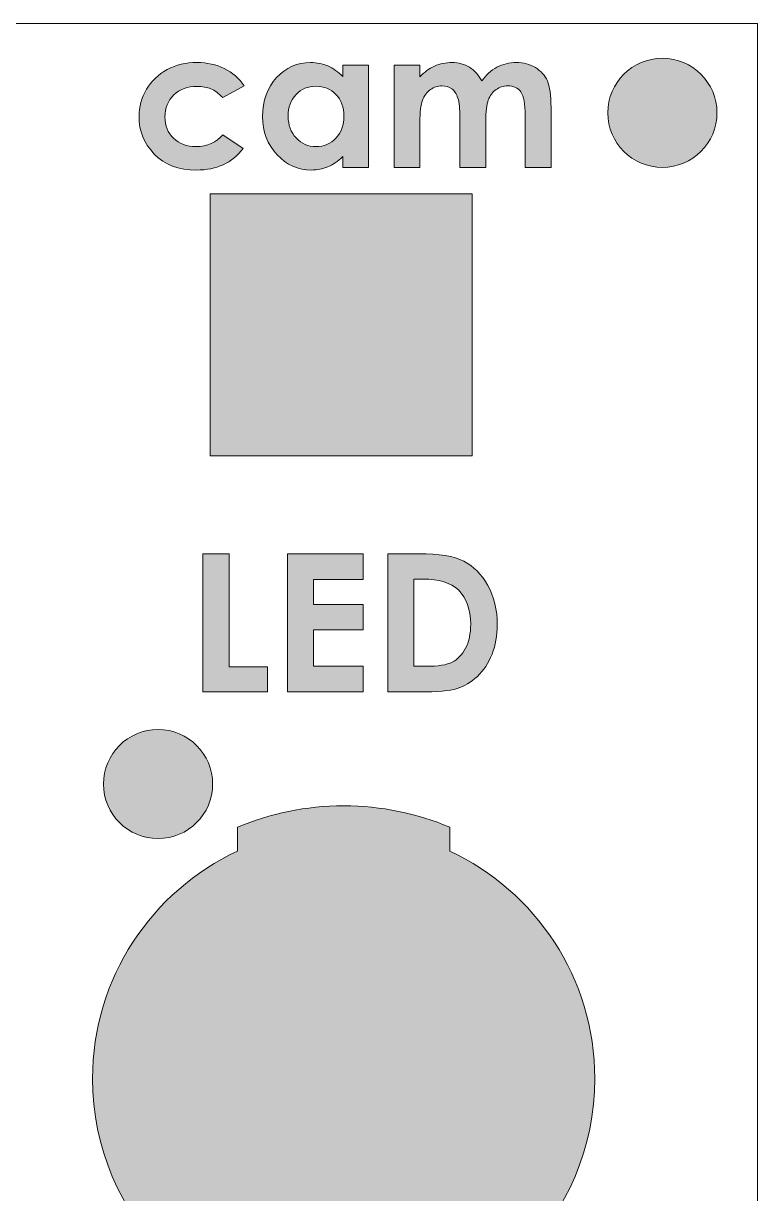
# Model space of a CAD drawing. Header units: inches. Extents: x 54.2 to 136.3, y -98.4 to -3.4.
# Drawn here: x 102.7 to 136.3, y -57 to -3.4 of the extents above; entities that cross this region are included whole.
import ezdxf

# ---------------------------------------------------------------- set-up
doc = ezdxf.new("R2010")
doc.units = ezdxf.units.IN
doc.header["$MEASUREMENT"] = 0
doc.layers.add('Layer 1', color=7, linetype='Continuous')

# ---------------------------------------------------------------- blocks, each defined once
blk = doc.blocks.new('block 3')
at = {"layer": 'Layer 1', "true_color": 0xffffff}
h = blk.add_hatch(color=7, dxfattribs=at)
h.dxf.hatch_style = 2
edge = h.paths.add_edge_path()
edge.add_spline(control_points=[(111.335, -38.263), (111.335, -39.644), (110.216, -40.763), (108.835, -40.763), (107.454, -40.763), (106.335, -39.644), (106.335, -38.263), (106.335, -36.883), (107.454, -35.763), (108.835, -35.763), (110.216, -35.763), (111.335, -36.883), (111.335, -38.263)], knot_values=[0, 0, 0, 0, 1, 1, 1, 2, 2, 2, 3, 3, 3, 4, 4, 4, 4], degree=3, periodic=1)
h = blk.add_hatch(color=7, dxfattribs=at)
h.dxf.hatch_style = 2
edge = h.paths.add_edge_path()
edge.add_spline(control_points=[(112.479, -41.335), (112.479, -41.335), (112.468, -40.245), (112.468, -40.245), (113.964, -39.612), (115.609, -39.262), (117.336, -39.262), (119.058, -39.262), (120.699, -39.611), (122.192, -40.24), (122.192, -40.24), (122.192, -41.335), (122.192, -41.335), (122.192, -41.335), (122.191, -41.335), (122.191, -41.335), (126.116, -43.166), (128.835, -47.147), (128.835, -51.762), (128.835, -58.114), (123.687, -63.264), (117.336, -63.264), (110.983, -63.264), (105.835, -58.114), (105.835, -51.762), (105.835, -47.147), (108.554, -43.166), (112.479, -41.335), (112.479, -41.335), (112.479, -41.335), (112.479, -41.335)], knot_values=[0, 0, 0, 0, 1, 1, 1, 2, 2, 2, 3, 3, 3, 4, 4, 4, 5, 5, 5, 6, 6, 6, 7, 7, 7, 8, 8, 8, 9, 9, 9, 10, 10, 10, 10], degree=3, periodic=1)
h = blk.add_hatch(color=7, dxfattribs=at)
h.dxf.hatch_style = 2
edge = h.paths.add_edge_path()
edge.add_spline(control_points=[(128.335, -65.263), (128.335, -66.643), (127.216, -67.763), (125.835, -67.763), (124.454, -67.763), (123.335, -66.643), (123.335, -65.263), (123.335, -63.882), (124.454, -62.763), (125.835, -62.763), (127.216, -62.763), (128.335, -63.882), (128.335, -65.263)], knot_values=[0, 0, 0, 0, 1, 1, 1, 2, 2, 2, 3, 3, 3, 4, 4, 4, 4], degree=3, periodic=1)
at = {"layer": 'Layer 1', "lineweight": 0}
for points, knots in [([(111.335, -38.263), (111.335, -39.644), (110.216, -40.763), (108.835, -40.763), (107.454, -40.763), (106.335, -39.644), (106.335, -38.263), (106.335, -36.883), (107.454, -35.763), (108.835, -35.763), (110.216, -35.763), (111.335, -36.883), (111.335, -38.263)], [0, 0, 0, 0, 1, 1, 1, 2, 2, 2, 3, 3, 3, 4, 4, 4, 4]), ([(112.479, -41.335), (112.479, -41.335), (112.468, -40.245), (112.468, -40.245), (113.964, -39.612), (115.609, -39.262), (117.336, -39.262), (119.058, -39.262), (120.699, -39.611), (122.192, -40.24), (122.192, -40.24), (122.192, -41.335), (122.192, -41.335), (122.192, -41.335), (122.191, -41.335), (122.191, -41.335), (126.116, -43.166), (128.835, -47.147), (128.835, -51.762), (128.835, -58.114), (123.687, -63.264), (117.336, -63.264), (110.983, -63.264), (105.835, -58.114), (105.835, -51.762), (105.835, -47.147), (108.554, -43.166), (112.479, -41.335), (112.479, -41.335), (112.479, -41.335), (112.479, -41.335)], [0, 0, 0, 0, 1, 1, 1, 2, 2, 2, 3, 3, 3, 4, 4, 4, 5, 5, 5, 6, 6, 6, 7, 7, 7, 8, 8, 8, 9, 9, 9, 10, 10, 10, 10]), ([(128.335, -65.263), (128.335, -66.643), (127.216, -67.763), (125.835, -67.763), (124.454, -67.763), (123.335, -66.643), (123.335, -65.263), (123.335, -63.882), (124.454, -62.763), (125.835, -62.763), (127.216, -62.763), (128.335, -63.882), (128.335, -65.263)], [0, 0, 0, 0, 1, 1, 1, 2, 2, 2, 3, 3, 3, 4, 4, 4, 4])]:
    blk.add_open_spline(points, degree=3, knots=knots, dxfattribs=at)
blk = doc.blocks.new('block 13')
at = {"layer": 'Layer 1', "true_color": 0xffffff}
h = blk.add_hatch(color=7, dxfattribs=at)
h.dxf.hatch_style = 2
edge = h.paths.add_edge_path()
edge.add_spline(control_points=[(112.779, -6.271), (112.779, -6.271), (111.8, -6.809), (111.8, -6.809), (111.616, -6.617), (111.435, -6.483), (111.255, -6.409), (111.075, -6.334), (110.865, -6.297), (110.623, -6.297), (110.183, -6.297), (109.828, -6.428), (109.556, -6.69), (109.284, -6.953), (109.149, -7.289), (109.149, -7.698), (109.149, -8.097), (109.279, -8.422), (109.541, -8.675), (109.803, -8.927), (110.146, -9.053), (110.572, -9.053), (111.098, -9.053), (111.507, -8.874), (111.8, -8.515), (111.8, -8.515), (112.727, -9.149), (112.727, -9.149), (112.225, -9.803), (111.516, -10.129), (110.6, -10.129), (109.776, -10.129), (109.131, -9.886), (108.664, -9.397), (108.198, -8.909), (107.964, -8.338), (107.964, -7.683), (107.964, -7.23), (108.078, -6.812), (108.305, -6.43), (108.531, -6.049), (108.848, -5.748), (109.254, -5.53), (109.66, -5.312), (110.115, -5.203), (110.617, -5.203), (111.082, -5.203), (111.5, -5.296), (111.87, -5.481), (112.241, -5.666), (112.544, -5.929), (112.779, -6.271)], knot_values=[0, 0, 0, 0, 1, 1, 1, 2, 2, 2, 3, 3, 3, 4, 4, 4, 5, 5, 5, 6, 6, 6, 7, 7, 7, 8, 8, 8, 9, 9, 9, 10, 10, 10, 11, 11, 11, 12, 12, 12, 13, 13, 13, 14, 14, 14, 15, 15, 15, 16, 16, 16, 17, 17, 17, 17], degree=3, periodic=1)
h = blk.add_hatch(color=7, dxfattribs=at)
h.dxf.hatch_style = 2
edge = h.paths.add_edge_path()
edge.add_spline(control_points=[(117.296, -5.324), (117.296, -5.324), (118.472, -5.324), (118.472, -5.324), (118.472, -5.324), (118.472, -10.009), (118.472, -10.009), (118.472, -10.009), (117.296, -10.009), (117.296, -10.009), (117.296, -10.009), (117.296, -9.514), (117.296, -9.514), (117.067, -9.732), (116.837, -9.889), (116.606, -9.985), (116.375, -10.081), (116.125, -10.129), (115.855, -10.129), (115.25, -10.129), (114.727, -9.895), (114.285, -9.425), (113.844, -8.956), (113.623, -8.372), (113.623, -7.675), (113.623, -6.951), (113.837, -6.359), (114.264, -5.896), (114.691, -5.434), (115.21, -5.203), (115.821, -5.203), (116.102, -5.203), (116.366, -5.256), (116.612, -5.362), (116.859, -5.469), (117.087, -5.628), (117.296, -5.84), (117.296, -5.84), (117.296, -5.324), (117.296, -5.324)], knot_values=[0, 0, 0, 0, 1, 1, 1, 2, 2, 2, 3, 3, 3, 4, 4, 4, 5, 5, 5, 6, 6, 6, 7, 7, 7, 8, 8, 8, 9, 9, 9, 10, 10, 10, 11, 11, 11, 12, 12, 12, 13, 13, 13, 13], degree=3, periodic=1)
edge = h.paths.add_edge_path()
edge.add_spline(control_points=[(116.06, -6.288), (115.697, -6.288), (115.395, -6.417), (115.155, -6.674), (114.915, -6.93), (114.794, -7.26), (114.794, -7.662), (114.794, -8.067), (114.917, -8.4), (115.161, -8.661), (115.406, -8.922), (115.707, -9.053), (116.065, -9.053), (116.434, -9.053), (116.74, -8.924), (116.983, -8.667), (117.226, -8.411), (117.348, -8.074), (117.348, -7.658), (117.348, -7.25), (117.226, -6.92), (116.983, -6.667), (116.74, -6.415), (116.433, -6.288), (116.06, -6.288)], knot_values=[0, 0, 0, 0, 1, 1, 1, 2, 2, 2, 3, 3, 3, 4, 4, 4, 5, 5, 5, 6, 6, 6, 7, 7, 7, 8, 8, 8, 8], degree=3, periodic=1)
h = blk.add_hatch(color=7, dxfattribs=at)
h.dxf.hatch_style = 2
edge = h.paths.add_edge_path()
edge.add_spline(control_points=[(119.652, -5.324), (119.652, -5.324), (120.828, -5.324), (120.828, -5.324), (120.828, -5.324), (120.828, -5.862), (120.828, -5.862), (121.029, -5.641), (121.252, -5.476), (121.498, -5.367), (121.743, -5.258), (122.011, -5.203), (122.301, -5.203), (122.594, -5.203), (122.859, -5.275), (123.094, -5.418), (123.33, -5.562), (123.52, -5.771), (123.663, -6.047), (123.85, -5.771), (124.079, -5.562), (124.351, -5.418), (124.622, -5.275), (124.919, -5.203), (125.24, -5.203), (125.574, -5.203), (125.867, -5.28), (126.119, -5.435), (126.372, -5.591), (126.554, -5.793), (126.665, -6.043), (126.775, -6.292), (126.831, -6.699), (126.831, -7.261), (126.831, -7.261), (126.831, -10.009), (126.831, -10.009), (126.831, -10.009), (125.646, -10.009), (125.646, -10.009), (125.646, -10.009), (125.646, -7.632), (125.646, -7.632), (125.646, -7.101), (125.58, -6.741), (125.448, -6.553), (125.316, -6.365), (125.118, -6.271), (124.854, -6.271), (124.653, -6.271), (124.473, -6.328), (124.314, -6.443), (124.154, -6.558), (124.036, -6.717), (123.958, -6.919), (123.881, -7.122), (123.842, -7.447), (123.842, -7.894), (123.842, -7.894), (123.842, -10.009), (123.842, -10.009), (123.842, -10.009), (122.658, -10.009), (122.658, -10.009), (122.658, -10.009), (122.658, -7.739), (122.658, -7.739), (122.658, -7.32), (122.627, -7.017), (122.565, -6.829), (122.503, -6.641), (122.41, -6.501), (122.287, -6.409), (122.163, -6.317), (122.013, -6.271), (121.838, -6.271), (121.642, -6.271), (121.464, -6.329), (121.305, -6.445), (121.145, -6.562), (121.025, -6.725), (120.946, -6.934), (120.867, -7.144), (120.828, -7.474), (120.828, -7.925), (120.828, -7.925), (120.828, -10.009), (120.828, -10.009), (120.828, -10.009), (119.652, -10.009), (119.652, -10.009), (119.652, -10.009), (119.652, -5.324), (119.652, -5.324)], knot_values=[0, 0, 0, 0, 1, 1, 1, 2, 2, 2, 3, 3, 3, 4, 4, 4, 5, 5, 5, 6, 6, 6, 7, 7, 7, 8, 8, 8, 9, 9, 9, 10, 10, 10, 11, 11, 11, 12, 12, 12, 13, 13, 13, 14, 14, 14, 15, 15, 15, 16, 16, 16, 17, 17, 17, 18, 18, 18, 19, 19, 19, 20, 20, 20, 21, 21, 21, 22, 22, 22, 23, 23, 23, 24, 24, 24, 25, 25, 25, 26, 26, 26, 27, 27, 27, 28, 28, 28, 29, 29, 29, 30, 30, 30, 31, 31, 31, 31], degree=3, periodic=1)
at = {"layer": 'Layer 1', "lineweight": 0}
for points, knots in [([(112.779, -6.271), (112.779, -6.271), (111.8, -6.809), (111.8, -6.809), (111.616, -6.617), (111.435, -6.483), (111.255, -6.409), (111.075, -6.334), (110.865, -6.297), (110.623, -6.297), (110.183, -6.297), (109.828, -6.428), (109.556, -6.69), (109.284, -6.953), (109.149, -7.289), (109.149, -7.698), (109.149, -8.097), (109.279, -8.422), (109.541, -8.675), (109.803, -8.927), (110.146, -9.053), (110.572, -9.053), (111.098, -9.053), (111.507, -8.874), (111.8, -8.515), (111.8, -8.515), (112.727, -9.149), (112.727, -9.149), (112.225, -9.803), (111.516, -10.129), (110.6, -10.129), (109.776, -10.129), (109.131, -9.886), (108.664, -9.397), (108.198, -8.909), (107.964, -8.338), (107.964, -7.683), (107.964, -7.23), (108.078, -6.812), (108.305, -6.43), (108.531, -6.049), (108.848, -5.748), (109.254, -5.53), (109.66, -5.312), (110.115, -5.203), (110.617, -5.203), (111.082, -5.203), (111.5, -5.296), (111.87, -5.481), (112.241, -5.666), (112.544, -5.929), (112.779, -6.271)], [0, 0, 0, 0, 1, 1, 1, 2, 2, 2, 3, 3, 3, 4, 4, 4, 5, 5, 5, 6, 6, 6, 7, 7, 7, 8, 8, 8, 9, 9, 9, 10, 10, 10, 11, 11, 11, 12, 12, 12, 13, 13, 13, 14, 14, 14, 15, 15, 15, 16, 16, 16, 17, 17, 17, 17]), ([(117.296, -5.324), (117.296, -5.324), (118.472, -5.324), (118.472, -5.324), (118.472, -5.324), (118.472, -10.009), (118.472, -10.009), (118.472, -10.009), (117.296, -10.009), (117.296, -10.009), (117.296, -10.009), (117.296, -9.514), (117.296, -9.514), (117.067, -9.732), (116.837, -9.889), (116.606, -9.985), (116.375, -10.081), (116.125, -10.129), (115.855, -10.129), (115.25, -10.129), (114.727, -9.895), (114.285, -9.425), (113.844, -8.956), (113.623, -8.372), (113.623, -7.675), (113.623, -6.951), (113.837, -6.359), (114.264, -5.896), (114.691, -5.434), (115.21, -5.203), (115.821, -5.203), (116.102, -5.203), (116.366, -5.256), (116.612, -5.362), (116.859, -5.469), (117.087, -5.628), (117.296, -5.84), (117.296, -5.84), (117.296, -5.324), (117.296, -5.324)], [0, 0, 0, 0, 1, 1, 1, 2, 2, 2, 3, 3, 3, 4, 4, 4, 5, 5, 5, 6, 6, 6, 7, 7, 7, 8, 8, 8, 9, 9, 9, 10, 10, 10, 11, 11, 11, 12, 12, 12, 13, 13, 13, 13]), ([(119.652, -5.324), (119.652, -5.324), (120.828, -5.324), (120.828, -5.324), (120.828, -5.324), (120.828, -5.862), (120.828, -5.862), (121.029, -5.641), (121.252, -5.476), (121.498, -5.367), (121.743, -5.258), (122.011, -5.203), (122.301, -5.203), (122.594, -5.203), (122.859, -5.275), (123.094, -5.418), (123.33, -5.562), (123.52, -5.771), (123.663, -6.047), (123.85, -5.771), (124.079, -5.562), (124.351, -5.418), (124.622, -5.275), (124.919, -5.203), (125.24, -5.203), (125.574, -5.203), (125.867, -5.28), (126.119, -5.435), (126.372, -5.591), (126.554, -5.793), (126.665, -6.043), (126.775, -6.292), (126.831, -6.699), (126.831, -7.261), (126.831, -7.261), (126.831, -10.009), (126.831, -10.009), (126.831, -10.009), (125.646, -10.009), (125.646, -10.009), (125.646, -10.009), (125.646, -7.632), (125.646, -7.632), (125.646, -7.101), (125.58, -6.741), (125.448, -6.553), (125.316, -6.365), (125.118, -6.271), (124.854, -6.271), (124.653, -6.271), (124.473, -6.328), (124.314, -6.443), (124.154, -6.558), (124.036, -6.717), (123.958, -6.919), (123.881, -7.122), (123.842, -7.447), (123.842, -7.894), (123.842, -7.894), (123.842, -10.009), (123.842, -10.009), (123.842, -10.009), (122.658, -10.009), (122.658, -10.009), (122.658, -10.009), (122.658, -7.739), (122.658, -7.739), (122.658, -7.32), (122.627, -7.017), (122.565, -6.829), (122.503, -6.641), (122.41, -6.501), (122.287, -6.409), (122.163, -6.317), (122.013, -6.271), (121.838, -6.271), (121.642, -6.271), (121.464, -6.329), (121.305, -6.445), (121.145, -6.562), (121.025, -6.725), (120.946, -6.934), (120.867, -7.144), (120.828, -7.474), (120.828, -7.925), (120.828, -7.925), (120.828, -10.009), (120.828, -10.009), (120.828, -10.009), (119.652, -10.009), (119.652, -10.009), (119.652, -10.009), (119.652, -5.324), (119.652, -5.324)], [0, 0, 0, 0, 1, 1, 1, 2, 2, 2, 3, 3, 3, 4, 4, 4, 5, 5, 5, 6, 6, 6, 7, 7, 7, 8, 8, 8, 9, 9, 9, 10, 10, 10, 11, 11, 11, 12, 12, 12, 13, 13, 13, 14, 14, 14, 15, 15, 15, 16, 16, 16, 17, 17, 17, 18, 18, 18, 19, 19, 19, 20, 20, 20, 21, 21, 21, 22, 22, 22, 23, 23, 23, 24, 24, 24, 25, 25, 25, 26, 26, 26, 27, 27, 27, 28, 28, 28, 29, 29, 29, 30, 30, 30, 31, 31, 31, 31]), ([(116.06, -6.288), (115.697, -6.288), (115.395, -6.417), (115.155, -6.674), (114.915, -6.93), (114.794, -7.26), (114.794, -7.662), (114.794, -8.067), (114.917, -8.4), (115.161, -8.661), (115.406, -8.922), (115.707, -9.053), (116.065, -9.053), (116.434, -9.053), (116.74, -8.924), (116.983, -8.667), (117.226, -8.411), (117.348, -8.074), (117.348, -7.658), (117.348, -7.25), (117.226, -6.92), (116.983, -6.667), (116.74, -6.415), (116.433, -6.288), (116.06, -6.288)], [0, 0, 0, 0, 1, 1, 1, 2, 2, 2, 3, 3, 3, 4, 4, 4, 5, 5, 5, 6, 6, 6, 7, 7, 7, 8, 8, 8, 8])]:
    blk.add_open_spline(points, degree=3, knots=knots, dxfattribs=at)
blk = doc.blocks.new('block 14')
at = {"layer": 'Layer 1', "true_color": 0xffffff}
h = blk.add_hatch(color=7, dxfattribs=at)
h.dxf.hatch_style = 2
h.paths.add_polyline_path([(110.88, -27.709), (112.086, -27.709), (112.086, -32.894), (113.843, -32.894), (113.843, -34.044), (110.88, -34.044)])
h = blk.add_hatch(color=7, dxfattribs=at)
h.dxf.hatch_style = 2
h.paths.add_polyline_path([(114.764, -27.709), (118.222, -27.709), (118.222, -28.889), (115.961, -28.889), (115.961, -30.034), (118.222, -30.034), (118.222, -31.193), (115.961, -31.193), (115.961, -32.859), (118.222, -32.859), (118.222, -34.044), (114.764, -34.044)])
h = blk.add_hatch(color=7, dxfattribs=at)
h.dxf.hatch_style = 2
edge = h.paths.add_edge_path()
edge.add_spline(control_points=[(119.351, -27.709), (119.351, -27.709), (120.779, -27.709), (120.779, -27.709), (121.7, -27.709), (122.384, -27.823), (122.831, -28.051), (123.279, -28.28), (123.647, -28.651), (123.937, -29.164), (124.227, -29.678), (124.372, -30.278), (124.372, -30.965), (124.372, -31.453), (124.291, -31.901), (124.129, -32.31), (123.967, -32.719), (123.743, -33.059), (123.457, -33.329), (123.172, -33.599), (122.863, -33.785), (122.53, -33.889), (122.197, -33.992), (121.621, -34.044), (120.801, -34.044), (120.801, -34.044), (119.351, -34.044), (119.351, -34.044), (119.351, -34.044), (119.351, -27.709), (119.351, -27.709)], knot_values=[0, 0, 0, 0, 1, 1, 1, 2, 2, 2, 3, 3, 3, 4, 4, 4, 5, 5, 5, 6, 6, 6, 7, 7, 7, 8, 8, 8, 9, 9, 9, 10, 10, 10, 10], degree=3, periodic=1)
edge = h.paths.add_edge_path()
edge.add_spline(control_points=[(120.548, -28.872), (120.548, -28.872), (120.548, -32.868), (120.548, -32.868), (120.548, -32.868), (121.108, -32.868), (121.108, -32.868), (121.659, -32.868), (122.059, -32.805), (122.307, -32.678), (122.555, -32.552), (122.758, -32.339), (122.916, -32.04), (123.074, -31.741), (123.153, -31.373), (123.153, -30.937), (123.153, -30.264), (122.965, -29.742), (122.589, -29.372), (122.25, -29.038), (121.706, -28.872), (120.957, -28.872), (120.957, -28.872), (120.548, -28.872), (120.548, -28.872)], knot_values=[0, 0, 0, 0, 1, 1, 1, 2, 2, 2, 3, 3, 3, 4, 4, 4, 5, 5, 5, 6, 6, 6, 7, 7, 7, 8, 8, 8, 8], degree=3, periodic=1)
at = {"layer": 'Layer 1', "lineweight": 0}
for points in [[(110.88, -27.709), (112.086, -27.709), (112.086, -32.894), (113.843, -32.894), (113.843, -34.044), (110.88, -34.044), (110.88, -27.709)], [(114.764, -27.709), (118.222, -27.709), (118.222, -28.889), (115.961, -28.889), (115.961, -30.034), (118.222, -30.034), (118.222, -31.193), (115.961, -31.193), (115.961, -32.859), (118.222, -32.859), (118.222, -34.044), (114.764, -34.044), (114.764, -27.709)]]:
    blk.add_lwpolyline(points, dxfattribs=at)
for points, knots in [([(119.351, -27.709), (119.351, -27.709), (120.779, -27.709), (120.779, -27.709), (121.7, -27.709), (122.384, -27.823), (122.831, -28.051), (123.279, -28.28), (123.647, -28.651), (123.937, -29.164), (124.227, -29.678), (124.372, -30.278), (124.372, -30.965), (124.372, -31.453), (124.291, -31.901), (124.129, -32.31), (123.967, -32.719), (123.743, -33.059), (123.457, -33.329), (123.172, -33.599), (122.863, -33.785), (122.53, -33.889), (122.197, -33.992), (121.621, -34.044), (120.801, -34.044), (120.801, -34.044), (119.351, -34.044), (119.351, -34.044), (119.351, -34.044), (119.351, -27.709), (119.351, -27.709)], [0, 0, 0, 0, 1, 1, 1, 2, 2, 2, 3, 3, 3, 4, 4, 4, 5, 5, 5, 6, 6, 6, 7, 7, 7, 8, 8, 8, 9, 9, 9, 10, 10, 10, 10]), ([(120.548, -28.872), (120.548, -28.872), (120.548, -32.868), (120.548, -32.868), (120.548, -32.868), (121.108, -32.868), (121.108, -32.868), (121.659, -32.868), (122.059, -32.805), (122.307, -32.678), (122.555, -32.552), (122.758, -32.339), (122.916, -32.04), (123.074, -31.741), (123.153, -31.373), (123.153, -30.937), (123.153, -30.264), (122.965, -29.742), (122.589, -29.372), (122.25, -29.038), (121.706, -28.872), (120.957, -28.872), (120.957, -28.872), (120.548, -28.872), (120.548, -28.872)], [0, 0, 0, 0, 1, 1, 1, 2, 2, 2, 3, 3, 3, 4, 4, 4, 5, 5, 5, 6, 6, 6, 7, 7, 7, 8, 8, 8, 8])]:
    blk.add_open_spline(points, degree=3, knots=knots, dxfattribs=at)

msp = doc.modelspace()

# ---------------------------------------------------------------- hatches: boundary and pattern name
at = {"layer": 'Layer 1', "true_color": 0xffffff}
h = msp.add_hatch(color=7, dxfattribs=at)
h.dxf.hatch_style = 2
edge = h.paths.add_edge_path()
edge.add_spline(control_points=[(134.43, -7.509), (134.43, -8.889), (133.311, -10.009), (131.93, -10.009), (130.549, -10.009), (129.43, -8.889), (129.43, -7.509), (129.43, -6.128), (130.549, -5.009), (131.93, -5.009), (133.311, -5.009), (134.43, -6.128), (134.43, -7.509)], knot_values=[0, 0, 0, 0, 1, 1, 1, 2, 2, 2, 3, 3, 3, 4, 4, 4, 4], degree=3, periodic=1)
h = msp.add_hatch(color=7, dxfattribs=at)
h.dxf.hatch_style = 2
h.paths.add_polyline_path([(123.217, -23.219), (111.217, -23.219), (111.217, -11.219), (123.217, -11.219)])

# ---------------------------------------------------------------- linework, layer by layer
at = {"layer": 'Layer 1', "color": 7, "lineweight": 13, "true_color": 0xffffff}
msp.add_lwpolyline([(136.29, -98.425), (54.21, -98.425), (54.21, -3.41), (136.29, -3.41), (136.29, -98.425)], dxfattribs=at)
at = {"layer": 'Layer 1', "lineweight": 0}
msp.add_lwpolyline([(123.217, -23.219), (111.217, -23.219), (111.217, -11.219), (123.217, -11.219), (123.217, -23.219)], dxfattribs=at)
msp.add_open_spline([(134.43, -7.509), (134.43, -8.889), (133.311, -10.009), (131.93, -10.009), (130.549, -10.009), (129.43, -8.889), (129.43, -7.509), (129.43, -6.128), (130.549, -5.009), (131.93, -5.009), (133.311, -5.009), (134.43, -6.128), (134.43, -7.509)], degree=3, knots=[0, 0, 0, 0, 1, 1, 1, 2, 2, 2, 3, 3, 3, 4, 4, 4, 4], dxfattribs=at)

# ---------------------------------------------------------------- block references
at = {"layer": 'Layer 1'}
for name in ['block 13', 'block 14', 'block 3']:
    msp.add_blockref(name, (0, 0), dxfattribs=at)

doc.saveas('drawing.dxf')
